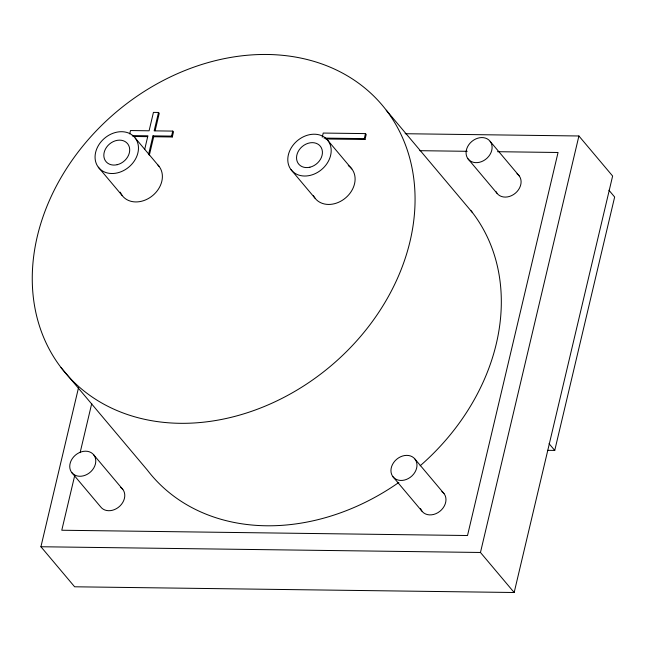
<?xml version="1.0" encoding="UTF-8"?>
<svg xmlns="http://www.w3.org/2000/svg" width="647" height="647" viewBox="0 0 647 647"><rect width="100%" height="100%" fill="white"/><g stroke="black" fill="none" stroke-linecap="round" stroke-linejoin="round"><path stroke-width="0.97" d="M129.707 133.889L130.492 130.548L149.093 130.791L153.436 112.392L158.515 112.457L159.235 113.314L155.118 130.743M405.119 133.719L578.911 135.983L612.62 176.024L514.171 592.506L74.631 586.789L40.923 546.747L78.538 387.618M144.702 149.36L147.904 135.805L132.247 135.603M152.975 135.87L148.624 154.269L149.352 155.134L153.703 136.735L152.975 135.87L171.568 136.113L172.296 136.978L173.485 131.956L172.757 131.098L154.164 130.856L158.515 112.457M74.785 475.238L61.78 530.241L467.514 535.522L558.054 152.49L497.503 151.697M80.123 452.649L91.728 403.542M171.568 136.113L172.757 131.098M322.23 137.237L323.217 133.056L365.482 133.605L366.202 134.463L365.013 139.485L325.773 138.976M365.013 139.485L364.293 138.62L365.482 133.605M514.171 592.506L480.462 552.473L578.911 135.983M547.677 450.328L554.746 450.417L614.65 197.011L608.94 190.234M324.042 138.102L364.293 138.62M132.967 136.46L147.653 136.654M153.703 136.735L172.296 136.978M419.782 150.686L467.223 151.309M40.923 546.747L480.462 552.473M490.151 141.361A14.113 11.306 -40.1 0 1 479.508 162.276A14.113 11.306 -40.1 0 1 467.611 146.707A14.113 11.306 -40.1 0 1 490.151 141.361L519.145 175.806M468.024 158.871L497.017 193.307M386.275 110.216A207.42 166.214 -40.1 0 1 229.798 417.655A207.42 166.214 -40.1 0 1 54.914 188.827A207.42 166.214 -40.1 0 1 386.275 110.216L472.536 212.685M327.924 140.528A23.518 18.844 -40.1 0 1 310.18 175.386A23.518 18.844 -40.1 0 1 290.357 149.441A23.518 18.844 -40.1 0 1 327.924 140.528L351.847 168.948M549.036 443.64L554.746 450.417M291.053 169.708L314.968 198.128M415.026 459.16A14.113 11.306 -40.1 0 1 404.383 480.074A14.113 11.306 -40.1 0 1 392.486 464.506A14.113 11.306 -40.1 0 1 415.026 459.16L444.02 493.604M135.207 138.021A23.518 18.844 -40.1 0 1 117.463 172.878A23.518 18.844 -40.1 0 1 97.632 146.934A23.518 18.844 -40.1 0 1 135.207 138.021L159.122 166.433M392.899 476.669L421.893 511.114M98.328 167.201L122.251 195.612M61.044 367.577L147.306 470.046A207.42 166.214 -40.1 0 0 398.851 482.444M93.823 454.978A14.113 11.306 -40.1 0 1 83.18 475.893A14.113 11.306 -40.1 0 1 71.283 460.324A14.113 11.306 -40.1 0 1 93.823 454.978L122.817 489.423M71.704 472.488L100.697 506.924A14.113 11.306 -40.1 0 0 120.01 505.946A14.113 11.306 -40.1 0 0 120.665 487.393M157.828 164.953A23.518 18.844 -40.1 0 1 151.147 196.753A23.518 18.844 -40.1 0 1 120.269 192.175M348.256 165.567A23.518 18.844 -40.1 0 1 345.805 197.731A23.518 18.844 -40.1 0 1 313.407 195.596M470.725 210.372A207.42 166.214 -40.1 0 1 420.129 465.808M516.993 173.776A14.113 11.306 -40.1 0 1 515.424 193.154A14.113 11.306 -40.1 0 1 495.998 191.617M441.869 491.574A14.113 11.306 -40.1 0 1 439.823 511.348A14.113 11.306 -40.1 0 1 420.493 508.485M309.905 167.209A14.032 11.242 -40.1 0 0 320.483 146.416A14.032 11.242 -40.1 0 0 298.073 151.73A14.032 11.242 -40.1 0 0 309.905 167.209M117.18 164.702A14.032 11.242 -40.1 0 0 127.766 143.909A14.032 11.242 -40.1 0 0 105.356 149.222A14.032 11.242 -40.1 0 0 117.18 164.702"/></g></svg>
